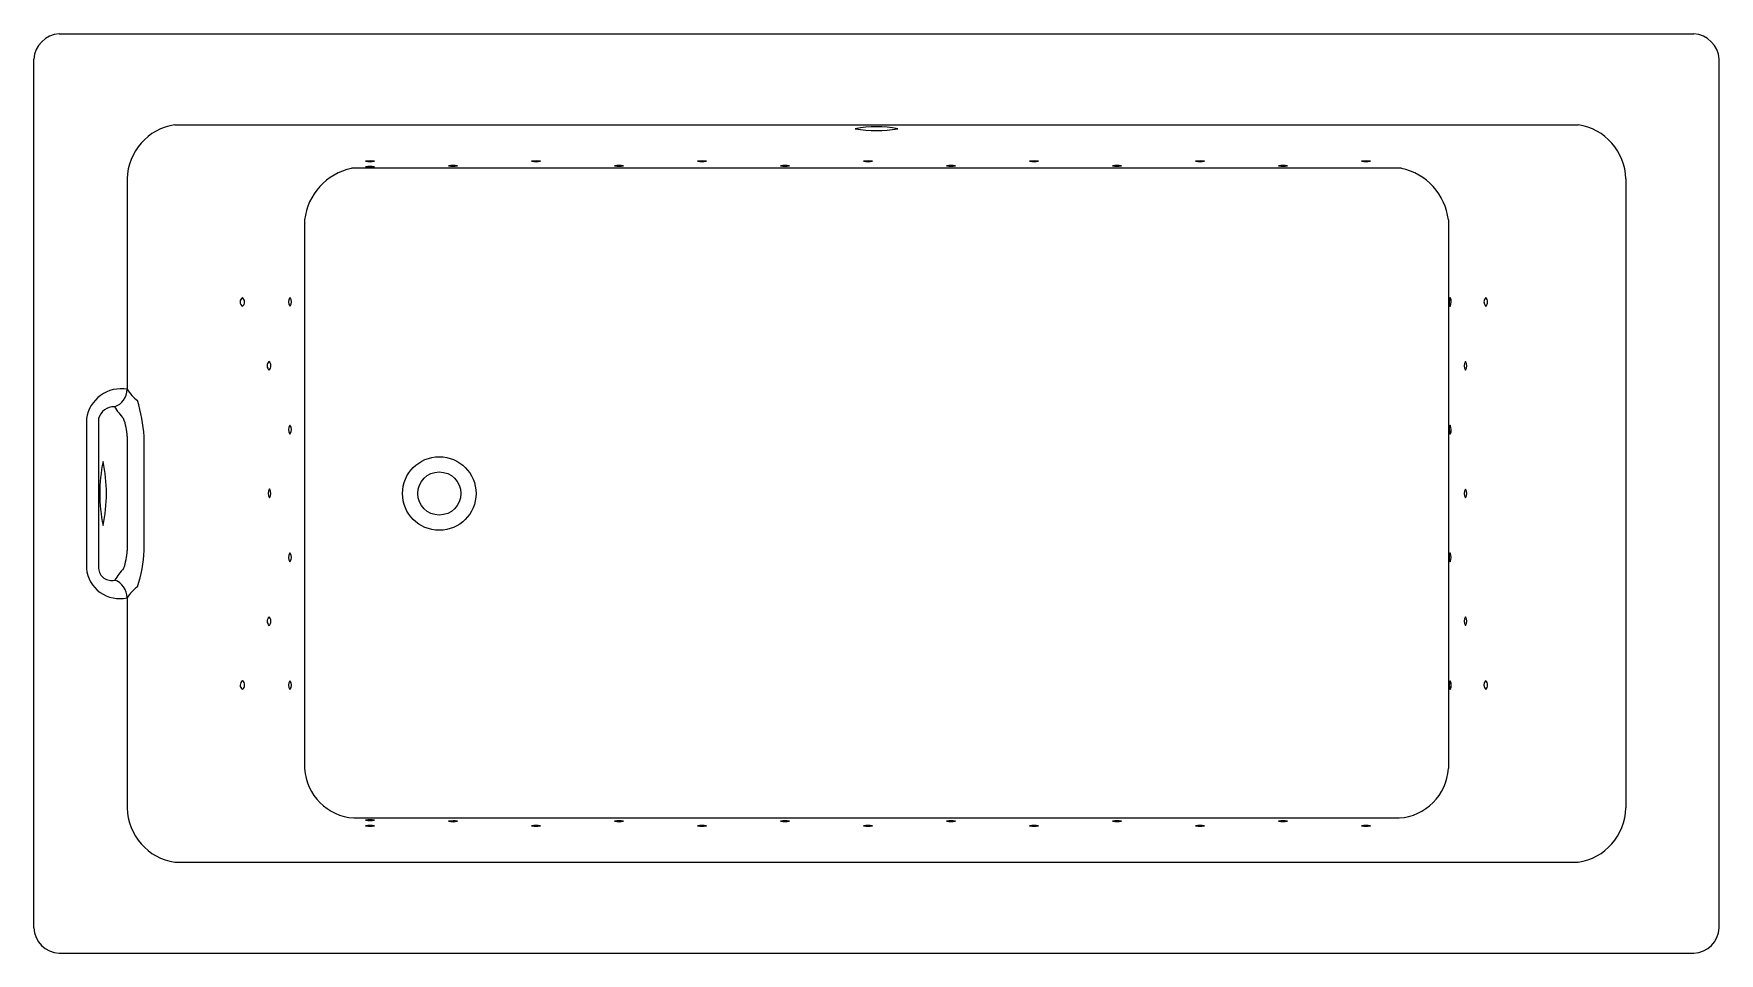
# Model space of a CAD drawing. Header units: inches. Extents: x 2743.5 to 2809.5, y 33.7 to 69.7.
import ezdxf

# ---------------------------------------------------------------- set-up
doc = ezdxf.new("R2010")
doc.units = ezdxf.units.IN
doc.header["$LTSCALE"] = 0.64311
doc.header["$MEASUREMENT"] = 0
doc.layers.get('0').update_dxf_attribs({"color": 255, "linetype": 'CONTINUOUS'})
doc.layers.get('Defpoints').update_dxf_attribs({"linetype": 'CONTINUOUS'})
doc.styles.get("Standard").update_dxf_attribs({"font": 'txt', "width": 0.8})

msp = doc.modelspace()

# ---------------------------------------------------------------- linework, layer by layer
for p, q in [((2744.481, 69.742), (2808.481, 69.742)), ((2743.481, 34.742), (2743.481, 68.742)), ((2809.481, 34.742), (2809.481, 68.742)), ((2749.01, 66.173), (2803.952, 66.173)), ((2747.141, 64.055), (2747.141, 55.822)), ((2797.032, 64.473), (2755.929, 64.473)), ((2805.82, 64.055), (2805.82, 39.431)), ((2754.088, 62.453), (2754.088, 40.97)), ((2798.873, 62.453), (2798.873, 40.97)), ((2745.544, 54.673), (2745.544, 48.812)), ((2746.024, 54.673), (2746.024, 48.812)), ((2747.141, 53.971), (2747.141, 49.514)), ((2747.805, 49.514), (2747.805, 53.971)), ((2747.141, 47.663), (2747.141, 39.431)), ((2756.017, 39.04), (2796.945, 39.04)), ((2749.01, 37.312), (2803.952, 37.312)), ((2744.481, 33.742), (2808.481, 33.742))]:
    msp.add_line(p, q)
for radius in [1.44, 0.845]:
    msp.add_circle((2759.361, 51.742), radius)
for centre, radius, start, end in [((2744.565, 68.658), 1.088, 94.46237, 175.53765), ((2808.396, 68.658), 1.088, 4.46235, 85.53763), ((2749.319, 64.017), 2.178, 98.16494, 179.00309), ((2776.476, 61.413), 4.687, 79.62051, 100.26609), ((2776.485, 70.861), 4.909, 260.09221, 279.7944), ((2803.642, 64.017), 2.178, 0.99691, 81.83506), ((2756.651, 63.78), 0.983, 79.96735, 100.16901), ((2756.649, 65.743), 1.01, 260.23421, 279.90215), ((2763.151, 63.78), 0.983, 79.96735, 100.16901), ((2763.149, 65.743), 1.01, 260.23421, 279.90215), ((2769.651, 63.78), 0.983, 79.96735, 100.16901), ((2769.649, 65.743), 1.01, 260.23421, 279.90215), ((2776.151, 63.78), 0.983, 79.96735, 100.16901), ((2776.149, 65.743), 1.01, 260.23421, 279.90215), ((2782.651, 63.78), 0.983, 79.96735, 100.16901), ((2782.649, 65.743), 1.01, 260.23421, 279.90215), ((2789.151, 63.78), 0.983, 79.96735, 100.16901), ((2789.149, 65.743), 1.01, 260.23421, 279.90215), ((2795.651, 63.78), 0.983, 79.96735, 100.16901), ((2795.649, 65.743), 1.01, 260.23421, 279.90215), ((2756.409, 62.186), 2.336, 101.85437, 173.44175), ((2756.65, 63.562), 0.983, 79.96735, 100.16901), ((2756.648, 65.524), 1.01, 260.23421, 279.90215), ((2759.901, 63.605), 0.983, 79.96735, 100.16901), ((2759.899, 65.568), 1.01, 260.23421, 279.90215), ((2766.401, 63.605), 0.983, 79.96735, 100.16901), ((2766.399, 65.568), 1.01, 260.23421, 279.90215), ((2772.901, 63.605), 0.983, 79.96735, 100.16901), ((2772.899, 65.568), 1.01, 260.23421, 279.90215), ((2779.401, 63.605), 0.983, 79.96735, 100.16901), ((2779.399, 65.568), 1.01, 260.23421, 279.90215), ((2785.901, 63.605), 0.983, 79.96735, 100.16901), ((2785.899, 65.568), 1.01, 260.23421, 279.90215), ((2792.401, 63.605), 0.983, 79.96735, 100.16901), ((2792.399, 65.568), 1.01, 260.23421, 279.90215), ((2796.552, 62.186), 2.336, 6.55825, 78.14563), ((2751.78, 59.243), 0.215, 126.91425, 233.61896), ((2751.524, 59.242), 0.214, 306.63064, 53.90257), ((2753.721, 59.243), 0.265, 139.27658, 220.57535), ((2753.263, 59.243), 0.31, 326.09463, 33.7573), ((2799.296, 59.234), 0.393, 153.09333, 205.15109), ((2798.629, 59.244), 0.358, 330.30047, 27.94395), ((2800.515, 59.243), 0.249, 136.54648, 224.10728), ((2800.166, 59.241), 0.242, 314.7858, 45.86796), ((2752.866, 56.744), 0.243, 135.39612, 225.59452), ((2752.529, 56.741), 0.239, 314.34726, 46.64338), ((2799.854, 56.743), 0.358, 151.35643, 208.97252), ((2799.311, 56.742), 0.287, 323.25857, 37.07037), ((2746.901, 54.471), 1.372, 79.92743, 171.51932), ((2746.408, 55.832), 0.734, 289.03073, 359.15043), ((2748.731, 56.866), 1.902, 213.30126, 231.37362), ((2746.63, 54.512), 0.628, 88.47752, 165.07997), ((2749.034, 56.61), 2.804, 211.6465, 223.45621), ((2741.644, 53.559), 6.174, 3.82773, 17.15768), ((2744.787, 53.868), 2.357, 2.49724, 20.19434), ((2753.746, 54.245), 0.29, 144.08404, 217.13404), ((2753.293, 54.24), 0.28, 322.59138, 38.6267), ((2799.345, 54.245), 0.438, 157.21145, 203.63497), ((2798.627, 54.24), 0.36, 331.8202, 29.02622), ((2752.084, 51.742), 6.018, 168.01143, 191.98857), ((2740.326, 51.742), 6.003, 347.98235, 12.01765), ((2752.978, 51.743), 0.314, 145.85425, 212.39209), ((2752.46, 51.751), 0.308, 325.05357, 33.19277), ((2799.776, 51.741), 0.291, 143.39334, 216.1084), ((2799.306, 51.743), 0.292, 323.5912, 35.91054), ((2745.077, 49.559), 2.064, 338.54421, 358.77154), ((2742.859, 49.686), 4.949, 341.21896, 358.01321), ((2753.742, 49.243), 0.285, 143.01119, 217.44478), ((2753.289, 49.242), 0.284, 322.89235, 37.56362), ((2799.272, 49.24), 0.369, 151.76926, 207.42055), ((2798.536, 49.245), 0.445, 336.78702, 22.40279), ((2746.839, 48.927), 1.3, 185.10742, 283.44582), ((2746.523, 48.835), 0.5, 182.71552, 284.90288), ((2749.032, 46.877), 2.8, 136.5496, 148.21184), ((2746.385, 47.644), 0.757, 1.43393, 69.37389), ((2748.503, 46.789), 1.618, 126.32613, 147.28853), ((2752.864, 46.743), 0.241, 134.6266, 225.79495), ((2752.527, 46.742), 0.241, 314.54481, 45.87674), ((2799.783, 46.744), 0.298, 144.93922, 215.66236), ((2799.313, 46.741), 0.286, 323.14997, 37.45162), ((2751.777, 44.242), 0.212, 125.38057, 233.96852), ((2751.522, 44.243), 0.217, 306.98565, 52.36345), ((2753.757, 44.248), 0.3, 146.36834, 216.46969), ((2753.302, 44.237), 0.271, 321.90385, 40.93418), ((2799.268, 44.239), 0.365, 151.16429, 207.60047), ((2798.603, 44.246), 0.385, 332.74243, 26.02233), ((2800.522, 44.246), 0.257, 139.0014, 223.44499), ((2800.172, 44.239), 0.236, 314.1698, 48.27659), ((2756.147, 41.099), 2.063, 183.56921, 266.36766), ((2796.814, 41.099), 2.063, 273.63234, 356.43079), ((2749.321, 39.469), 2.18, 181.01385, 261.80075), ((2756.65, 37.986), 0.983, 79.96735, 100.16901), ((2756.648, 39.949), 1.01, 260.23421, 279.90215), ((2803.641, 39.469), 2.18, 278.19925, 358.98615), ((2756.651, 37.767), 0.983, 79.96735, 100.16901), ((2756.648, 39.73), 1.01, 260.23421, 279.90215), ((2759.901, 37.942), 0.983, 79.96735, 100.16901), ((2759.898, 39.905), 1.01, 260.23421, 279.90215), ((2763.151, 37.768), 0.983, 79.96735, 100.16901), ((2763.148, 39.73), 1.01, 260.23421, 279.90215), ((2766.401, 37.943), 0.983, 79.96735, 100.16901), ((2766.399, 39.905), 1.01, 260.23421, 279.90215), ((2769.651, 37.768), 0.983, 79.96735, 100.16901), ((2769.649, 39.731), 1.01, 260.23421, 279.90215), ((2772.901, 37.943), 0.983, 79.96735, 100.16901), ((2772.899, 39.906), 1.01, 260.23421, 279.90215), ((2776.151, 37.768), 0.983, 79.96735, 100.16901), ((2776.149, 39.731), 1.01, 260.23421, 279.90215), ((2779.401, 37.943), 0.983, 79.96735, 100.16901), ((2779.399, 39.906), 1.01, 260.23421, 279.90215), ((2782.651, 37.768), 0.983, 79.96735, 100.16901), ((2782.649, 39.731), 1.01, 260.23421, 279.90215), ((2785.901, 37.944), 0.983, 79.96735, 100.16901), ((2785.899, 39.906), 1.01, 260.23421, 279.90215), ((2789.148, 37.766), 0.983, 79.96735, 100.16901), ((2789.146, 39.728), 1.01, 260.23421, 279.90215), ((2792.401, 37.943), 0.983, 79.96735, 100.16901), ((2792.399, 39.906), 1.01, 260.23421, 279.90215), ((2795.651, 37.768), 0.983, 79.96735, 100.16901), ((2795.649, 39.731), 1.01, 260.23421, 279.90215), ((2744.536, 34.798), 1.056, 182.98731, 267.01267), ((2808.426, 34.798), 1.056, 272.98733, 357.01269)]:
    msp.add_arc(centre, radius, start, end)

# ---------------------------------------------------------------- texts
at = {"layer": 'Defpoints'}
for tag, p, s in [('MODELNUMBER', (2776.477, 51.746), 'K-856-GH*'), ('TRADENAME', (2776.477, 51.745), 'TEA-FOR-TWO'), ('PRODUCT', (2776.477, 51.743), 'BATH')]:
    msp.add_attdef(tag, p, s, height=0.001, dxfattribs=at)

doc.saveas('drawing.dxf')
